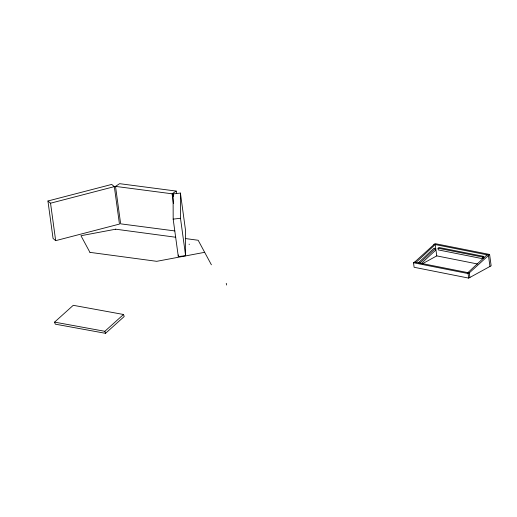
<?xml version="1.0" encoding="UTF-8"?>
<svg xmlns="http://www.w3.org/2000/svg" width="517" height="517" viewBox="0 0 517 517"><rect width="100%" height="100%" fill="white"/><g stroke="black" fill="none" stroke-linecap="round" stroke-linejoin="round"><path stroke-width="0.78" d="M414.692 262.08L435.017 243.617L489.593 254.448L491.15 265.796L468.699 278.107L414.123 267.276L413.497 262.733L414.692 262.08L469.274 272.911L489.593 254.448M416.082 262.358L435.211 244.541L436.768 255.889L422.234 263.857M418.44 262.714L434.047 248.186L435.437 248.464L435.669 250.163L421.219 263.618M419.255 263.528L435.437 248.464M467.885 272.64L487.014 254.823M54.589 322.117L73.265 305.308L123.518 314.485L124.203 316.52L105.533 333.329L55.28 324.153L54.589 322.117L104.841 331.3L123.518 314.485M174.836 230.937L120.648 223.842L115.517 186.391L119.614 183.671L176.194 191.077L176.517 193.468M115.517 186.391L172.096 193.804L176.194 191.077M173.105 194.276L173.738 193.856M438.028 248.199L439.224 247.546L483.628 256.361L483.86 258.061L482.665 258.72L438.261 249.905L438.028 248.199L482.432 257.014L483.628 256.361M413.497 262.733L468.079 273.564L469.274 272.911L469.895 277.455M47.932 200.997L111.711 184.42L114.328 186.631L119.459 224.081L55.674 240.657L53.057 238.44L47.932 200.997L50.543 203.207L55.674 240.657M50.543 203.207L114.328 186.631M115.724 229.193L80.962 235.72L89.874 252.257M204.667 252.322L156.716 261.324L89.926 252.354M173.105 193.933L180.42 193.061L185.551 230.511L185.622 255.715L178.307 256.581L173.176 219.137L173.105 193.933L173.434 196.324M173.176 219.137L180.491 218.264L180.42 193.061M115.64 229.186L175.754 237.251M185.357 238.544L198.166 240.263L211.395 264.801M433.821 244.27L488.403 255.101L489.961 266.449M436.768 255.889L477.579 263.993M104.841 331.3L105.533 333.329M482.432 257.014L482.665 258.72M468.079 273.564L468.699 278.107M226.272 283.322L226.504 285.022M189.151 244.127L189.209 244.58M180.491 218.264L185.622 255.715M172.096 193.804L173.402 203.362M178.3 254.978L178.307 256.581"/></g></svg>
